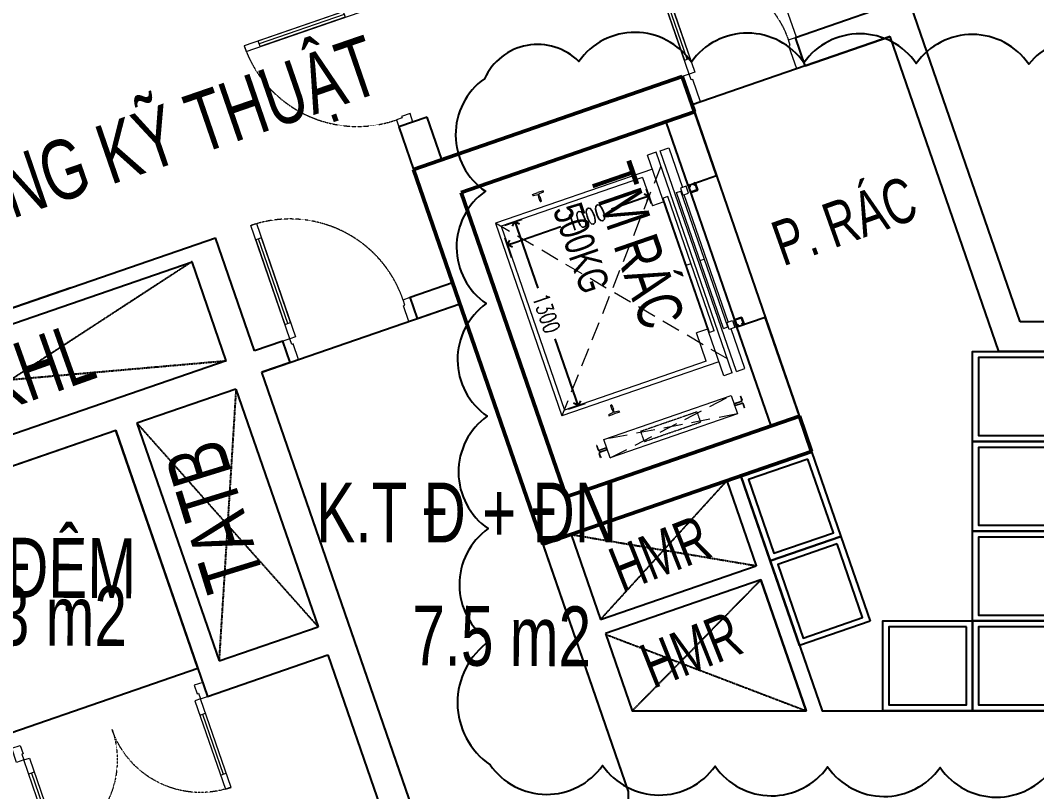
# Model space of a CAD drawing. Header units: millimetres. Extents: x -1307397 to 11565522512, y -626897 to 1138105.
# Drawn here: x -47136 to -40344, y 25030 to 30184 of the extents above; entities that cross this region are included whole.
import ezdxf
from ezdxf.enums import TextEntityAlignment as Align

# ---------------------------------------------------------------- set-up
doc = ezdxf.new("R2010")
doc.units = ezdxf.units.MM
doc.header["$MEASUREMENT"] = 0
for name, pattern in [('Xref_ST_MBDV Cot vach 30.7.2022$0$HIDDEN', [0.375, 0.25, -0.125]), ('Xref_ST_MBDV Cot vach 30.7.2022$0$HIDDEN2', [0.1875, 0.125, -0.0625]), ('Xref_ST_MBDV Cot vach 30.7.2022$0$ST_MBDV Cot vach 220803$0$HIDDEN', [0.375, 0.25, -0.125]), ('Xref_ST_MBDV Cot vach 30.7.2022$0$ST_MBDV Cot vach 220803$0$PHANTOMX2', [5, 2.5, -0.5, 0.5, -0.5, 0.5, -0.5]), ('Xref_ST_MBDV Cot vach 30.7.2022$0$ST_MBDV Cot vach 220803$0$Xref_ST_MBDV Cot vach 30.7.2022$0$HIDDEN', [0.375, 0.25, -0.125])]:
    doc.linetypes.add(name, pattern=pattern)
for name, color, linetype, lineweight in [('Xref_ST_MBDV Cot vach 30.7.2022$0$CUA', 37, 'Continuous', 13), ('Xref_ST_MBDV Cot vach 30.7.2022$0$KT-Noi that', 36, 'Continuous', 9), ('Xref_ST_MBDV Cot vach 30.7.2022$0$ST_MBDV Cot vach 220803$0$KT-Noi that', 36, 'Continuous', 9), ('Xref_ST_MBDV Cot vach 30.7.2022$0$ST_MBDV Cot vach 220803$0$Xref_ST_MBDV Cot vach 30.7.2022$0$CUA', 37, 'Continuous', 13), ('Xref_ST_MBDV Cot vach 30.7.2022$0$ST_MBDV Cot vach 220803$0$Xref_ST_MBDV Cot vach 30.7.2022$0$KT-Net cot vach', 6, 'Continuous', 50)]:
    doc.layers.add(name, color=color, linetype=linetype, lineweight=lineweight)
for name, color, linetype in [('Xref_ST_MBDV Cot vach 30.7.2022$0$KT-Khuat', 9, 'Xref_ST_MBDV Cot vach 30.7.2022$0$HIDDEN'), ('Xref_ST_MBDV Cot vach 30.7.2022$0$KT-Text', 7, 'Continuous'), ('Xref_ST_MBDV Cot vach 30.7.2022$0$KT-Tuong', 1, 'Continuous'), ('Xref_ST_MBDV Cot vach 30.7.2022$0$ST_MBDV Cot vach 220803$0$220403_HDN_Penthouse Plan$0$A-_FURN----_E-_N', 251, 'Continuous'), ('Xref_ST_MBDV Cot vach 30.7.2022$0$ST_MBDV Cot vach 220803$0$KT-Khuat', 9, 'Xref_ST_MBDV Cot vach 30.7.2022$0$ST_MBDV Cot vach 220803$0$HIDDEN'), ('Xref_ST_MBDV Cot vach 30.7.2022$0$ST_MBDV Cot vach 220803$0$KT-Net manh', 139, 'Continuous'), ('Xref_ST_MBDV Cot vach 30.7.2022$0$ST_MBDV Cot vach 220803$0$KT-Text', 7, 'Continuous'), ('Xref_ST_MBDV Cot vach 30.7.2022$0$ST_MBDV Cot vach 220803$0$Xref_ST_MBDV Cot vach 30.7.2022$0$KT-Text', 7, 'Continuous'), ('Xref_ST_MBDV Cot vach 30.7.2022$0$ST_MBDV Cot vach 220803$0$Xref_ST_MBDV Cot vach 30.7.2022$0$KT-Tuong', 1, 'Continuous')]:
    doc.layers.add(name, color=color, linetype=linetype)
doc.styles.add('Xref_ST_MBDV Cot vach 30.7.2022$0$Arial', font='arial.ttf', dxfattribs={"width": 0.7})
doc.styles.add('Xref_ST_MBDV Cot vach 30.7.2022$0$DIM', font='vnsimli.shx', dxfattribs={"width": 0.7})
doc.styles.add('Xref_ST_MBDV Cot vach 30.7.2022$0$ST_MBDV Cot vach 220803$0$Arial', font='arial.ttf', dxfattribs={"width": 0.7})
doc.styles.add('Xref_ST_MBDV Cot vach 30.7.2022$0$ST_MBDV Cot vach 220803$0$DIM', font='vnsimli.shx', dxfattribs={"width": 0.7})
doc.styles.add('Xref_ST_MBDV Cot vach 30.7.2022$0$ST_MBDV Cot vach 220803$0$Xref_ST_MBDV Cot vach 30.7.2022$0$Arial', font='arial.ttf', dxfattribs={"width": 0.7})
doc.dimstyles.new('Xref_ST_MBDV Cot vach 30.7.2022$0$CCU 1-100 A1', dxfattribs={"dimscale": 100, "dimtxt": 2.2, "dimasz": 1, "dimexe": 1, "dimexo": 0, "dimgap": 1, "dimtad": 1, "dimdec": 0, "dimdsep": 46, "dimtxsty": 'Xref_ST_MBDV Cot vach 30.7.2022$0$DIM', "dimblk1": 'Xref_ST_MBDV Cot vach 30.7.2022$0$_ARCHTICK', "dimblk2": 'Xref_ST_MBDV Cot vach 30.7.2022$0$_ARCHTICK', "dimsah": 1, "dimcen": 0, "dimdle": 1, "dimclrd": 256, "dimclre": 256, "dimclrt": 31, "dimadec": 0, "dimazin": 0, "dimtfac": 1, "dimtdec": 0, "dimtix": 1, "dimtmove": 2, "dimatfit": 3, "dimldrblk": 'Xref_ST_MBDV Cot vach 30.7.2022$0$_ARCHTICK', "dimfxl": 8, "dimtolj": 1, "dimarcsym": 0})
doc.dimstyles.new('Xref_ST_MBDV Cot vach 30.7.2022$0$ST_MBDV Cot vach 220803$0$CCU 1-100 A1', dxfattribs={"dimscale": 100, "dimtxt": 2.2, "dimasz": 1, "dimexe": 1, "dimexo": 0, "dimgap": 1, "dimtad": 1, "dimdec": 0, "dimdsep": 46, "dimtxsty": 'Xref_ST_MBDV Cot vach 30.7.2022$0$ST_MBDV Cot vach 220803$0$DIM', "dimblk1": 'Xref_ST_MBDV Cot vach 30.7.2022$0$ST_MBDV Cot vach 220803$0$_ARCHTICK', "dimblk2": 'Xref_ST_MBDV Cot vach 30.7.2022$0$ST_MBDV Cot vach 220803$0$_ARCHTICK', "dimsah": 1, "dimcen": 0, "dimdle": 1, "dimclrd": 256, "dimclre": 256, "dimclrt": 31, "dimadec": 0, "dimazin": 0, "dimtfac": 1, "dimtdec": 0, "dimtix": 1, "dimtmove": 2, "dimatfit": 3, "dimldrblk": 'Xref_ST_MBDV Cot vach 30.7.2022$0$ST_MBDV Cot vach 220803$0$_ARCHTICK', "dimfxl": 8, "dimtolj": 1, "dimarcsym": 0})

# ---------------------------------------------------------------- blocks, each defined once
blk = doc.blocks.new('*U34')
for p, q in [((-1260, 525), (-1300, 525)), ((-1280, 100), (-1280, 525)), ((-90, 525), (-50, 525)), ((-70, 100), (-70, 525)), ((-1260, 100), (-1300, 100)), ((-90, 100), (-50, 100))]:
    blk.add_line(p, q)
for points in [[(-1300, 0), (-1260, 0), (-1260, 625), (-1300, 625)], [(-50, 0), (-90, 0), (-90, 625), (-50, 625)], [(-1350, -100), (-1290, -100), (-1290, -40), (-1300, -40), (-1300, 0), (-1350, 0)], [(0, -100), (-60, -100), (-60, -40), (-50, -40), (-50, 0), (0, 0)]]:
    blk.add_lwpolyline(points, close=True)
at = {"linetype": 'Xref_ST_MBDV Cot vach 30.7.2022$0$HIDDEN2'}
for centre, start, end in [((-1300, 0), 0, 89.99996), ((-50, 0), 90.00004, 180)]:
    blk.add_arc(centre, 625, start, end, dxfattribs=at)
blk = doc.blocks.new('*U38')
blk.add_line((-70, 100), (-70, 600.1))
for points in [[(-50, 0), (-50, 700.1), (-90, 700.1), (-90, 0)], [(-50, 100), (-90, 100), (-90, 600.1), (-50, 600.1)], [(-800.1, -200), (-740.1, -200), (-740.1, -40), (-750.1, -40), (-750.1, 0), (-800.1, 0)], [(0, -200), (-60, -200), (-60, -40), (-50, -40), (-50, 0), (0, 0)]]:
    blk.add_lwpolyline(points, close=True)
at = {"linetype": 'Xref_ST_MBDV Cot vach 30.7.2022$0$HIDDEN'}
blk.add_arc((-50, 0), 700.1, 90, 180, dxfattribs=at)
blk = doc.blocks.new('Xref_ST_MBDV Cot vach 30.7.2022$0$_Open90')
at = {"color": 0, "linetype": 'ByBlock', "lineweight": -2}
for p, q in [((0, 0), (-1, 0)), ((-0.5, 0.5), (0, 0)), ((0, 0), (-0.5, -0.5))]:
    blk.add_line(p, q, dxfattribs=at)
blk = doc.blocks.new('*D61')
at = {"layer": 'Defpoints', "color": 5, "transparency": 16777216}
for p, q in [((-47321.2, 29909.3), (-48200.2, 29605.8)), ((-47647.1, 28157), (-48136.6, 29574.9)), ((-46799.1, 28396.9), (-47678.1, 28093.4))]:
    blk.add_line(p, q, dxfattribs=at)
at = {"layer": 'Defpoints', "color": 0, "transparency": 16777216}
for p in [(-47321.2, 29909.3), (-48152.9, 29622.2), (-46799.1, 28396.9)]:
    blk.add_point(p, dxfattribs=at)
at = {"layer": 'Defpoints', "color": 5, "transparency": 16777216, "xscale": 50, "yscale": 50, "zscale": 50}
for p, rotation in [((-48152.9, 29622.2), 109.0471379532246), ((-47630.8, 28109.8), 289.0471379532246)]:
    blk.add_blockref('Xref_ST_MBDV Cot vach 30.7.2022$0$_Open90', p, dxfattribs=dict(at, rotation=rotation))
at = {"layer": 'Defpoints', "color": 5, "transparency": 16777216, "insert": (-47792.6, 28900.2), "char_height": 110, "attachment_point": 5, "rotation": 289.04714, "style": 'Xref_ST_MBDV Cot vach 30.7.2022$0$DIM'}
blk.add_mtext('\\A1;1600', dxfattribs=at)
blk = doc.blocks.new('Xref_ST_MBDV Cot vach 30.7.2022$0$_ARCHTICK')
at = {"color": 0, "linetype": 'ByBlock', "const_width": 0.15}
blk.add_lwpolyline([(-0.5, -0.5), (0.5, 0.5)], dxfattribs=at)
blk = doc.blocks.new('Xref_ST_MBDV Cot vach 30.7.2022$0$ST_MBDV Cot vach 220803$0$_Open90')
at = {"color": 0, "linetype": 'ByBlock', "lineweight": -2}
for p, q in [((0, 0), (-1, 0)), ((-0.5, 0.5), (0, 0)), ((0, 0), (-0.5, -0.5))]:
    blk.add_line(p, q, dxfattribs=at)
blk = doc.blocks.new('*D44')
at = {"layer": 'Defpoints', "color": 5, "transparency": 16777216}
for p, q in [((608.5, 1180), (506.9, 1180)), ((556.9, 1130), (556.9, 913.3)), ((556.9, 230), (556.9, 556.7)), ((645.5, 180), (506.9, 180))]:
    blk.add_line(p, q, dxfattribs=at)
at = {"layer": 'Defpoints', "color": 0, "transparency": 16777216}
for p in [(556.9, 1180), (608.5, 1180, 0), (645.5, 180, 0)]:
    blk.add_point(p, dxfattribs=at)
at = {"layer": 'Defpoints', "color": 5, "transparency": 16777216, "xscale": 50, "yscale": 50, "zscale": 50}
for p, rotation in [((556.9, 1180), 90), ((556.9, 180), 270)]:
    blk.add_blockref('Xref_ST_MBDV Cot vach 30.7.2022$0$ST_MBDV Cot vach 220803$0$_Open90', p, dxfattribs=dict(at, rotation=rotation))
at = {"layer": 'Defpoints', "color": 5, "transparency": 16777216, "insert": (556.9, 735), "char_height": 110, "attachment_point": 5, "rotation": 90, "style": 'Xref_ST_MBDV Cot vach 30.7.2022$0$ST_MBDV Cot vach 220803$0$DIM'}
blk.add_mtext('\\A1;1000', dxfattribs=at)
blk = doc.blocks.new('Xref_ST_MBDV Cot vach 30.7.2022$0$ST_MBDV Cot vach 220803$0$_ARCHTICK')
at = {"color": 0, "linetype": 'ByBlock', "const_width": 0.15}
blk.add_lwpolyline([(-0.5, -0.5), (0.5, 0.5)], dxfattribs=at)
blk = doc.blocks.new('*D45')
at = {"layer": 'Defpoints', "color": 5, "transparency": 16777216}
for p, q in [((425, 204.6), (425, 325.7)), ((475, 275.7), (896.7, 275.7)), ((1675, 275.7), (1253.3, 275.7)), ((1725, 204.6), (1725, 325.7))]:
    blk.add_line(p, q, dxfattribs=at)
at = {"layer": 'Defpoints', "color": 0, "transparency": 16777216}
for p in [(1725, 275.7), (425, 204.6, 0), (1725, 204.6, 0)]:
    blk.add_point(p, dxfattribs=at)
at = {"layer": 'Defpoints', "color": 5, "transparency": 16777216, "xscale": 50, "yscale": 50, "zscale": 50, "rotation": 180}
blk.add_blockref('Xref_ST_MBDV Cot vach 30.7.2022$0$ST_MBDV Cot vach 220803$0$_Open90', (425, 275.7), dxfattribs=at)
at = {"layer": 'Defpoints', "color": 5, "transparency": 16777216, "xscale": 50, "yscale": 50, "zscale": 50}
blk.add_blockref('Xref_ST_MBDV Cot vach 30.7.2022$0$ST_MBDV Cot vach 220803$0$_Open90', (1725, 275.7), dxfattribs=at)
at = {"layer": 'Defpoints', "color": 5, "transparency": 16777216, "insert": (1075, 275.7), "char_height": 110, "attachment_point": 5, "style": 'Xref_ST_MBDV Cot vach 30.7.2022$0$ST_MBDV Cot vach 220803$0$DIM'}
blk.add_mtext('\\A1;1300', dxfattribs=at)
blk = doc.blocks.new('*U47')
blk.add_line((-70, 100), (-70, 700))
for points in [[(-50, 0), (-50, 800), (-90, 800), (-90, 0)], [(-50, 100), (-90, 100), (-90, 700), (-50, 700)], [(-900, -100), (-840, -100), (-840, -40), (-850, -40), (-850, 0), (-900, 0)], [(0, -100), (-60, -100), (-60, -40), (-50, -40), (-50, 0), (0, 0)]]:
    blk.add_lwpolyline(points, close=True)
at = {"linetype": 'Xref_ST_MBDV Cot vach 30.7.2022$0$ST_MBDV Cot vach 220803$0$Xref_ST_MBDV Cot vach 30.7.2022$0$HIDDEN'}
blk.add_arc((-50, 0), 800, 90, 180, dxfattribs=at)
blk = doc.blocks.new('*U48')
blk.add_line((70, 100), (70, 700))
for points in [[(50, 0), (50, 800), (90, 800), (90, 0)], [(50, 100), (90, 100), (90, 700), (50, 700)], [(0, -150), (60, -150), (60, -40), (50, -40), (50, 0), (0, 0)], [(900, -150), (840, -150), (840, -40), (850, -40), (850, 0), (900, 0)]]:
    blk.add_lwpolyline(points, close=True)
at = {"linetype": 'Xref_ST_MBDV Cot vach 30.7.2022$0$ST_MBDV Cot vach 220803$0$Xref_ST_MBDV Cot vach 30.7.2022$0$HIDDEN'}
blk.add_arc((50, 0), 800, 0, 90, dxfattribs=at)
blk = doc.blocks.new('ĂERWER')
at = {"layer": 'Xref_ST_MBDV Cot vach 30.7.2022$0$ST_MBDV Cot vach 220803$0$KT-Text', "extrusion": (8.36021e-09, -5.95807e-09, 1), "style": 'Xref_ST_MBDV Cot vach 30.7.2022$0$ST_MBDV Cot vach 220803$0$Arial', "width": 0.7}
for s, height, p in [('TM RÁC', 300, (-43216.1, 28298.1, 0)), ('500KG', 200, (-43539.7, 28299.5, 0))]:
    blk.add_text(s, height=height, rotation=289.04691, dxfattribs=at).set_placement(p, align=Align.CENTER)
blk = doc.blocks.new('Xref_ST_MBDV Cot vach 30.7.2022$0$ST_MBDV Cot vach 220803$0$THANG MAY RAC 500KG')
at = {"layer": 'Xref_ST_MBDV Cot vach 30.7.2022$0$ST_MBDV Cot vach 220803$0$KT-Net manh'}
blk.add_line((575, 1450), (1575, 1450), dxfattribs=at)
at = {"layer": 'Xref_ST_MBDV Cot vach 30.7.2022$0$ST_MBDV Cot vach 220803$0$KT-Net manh', "linetype": 'Continuous', "ltscale": 2}
blk.add_line((575, 1450), (1575, 1450), dxfattribs=at)
at = {"layer": 'Xref_ST_MBDV Cot vach 30.7.2022$0$ST_MBDV Cot vach 220803$0$KT-Net manh', "ltscale": 2}
for points in [[(575, 1460), (575, 1450), (625, 1450), (625, 1500), (575, 1500), (575, 1490), (585, 1490), (585, 1491.6), (576.6, 1491.6), (576.6, 1498.4), (623.4, 1498.4), (623.4, 1451.6), (576.6, 1451.6), (576.6, 1458.4), (585, 1458.4), (585, 1460)], [(1575, 1460), (1575, 1450), (1525, 1450), (1525, 1500), (1575, 1500), (1575, 1490), (1565, 1490), (1565, 1491.6), (1573.4, 1491.6), (1573.4, 1498.4), (1526.6, 1498.4), (1526.6, 1451.6), (1573.4, 1451.6), (1573.4, 1458.4), (1565, 1458.4), (1565, 1460)]]:
    blk.add_lwpolyline(points, close=True, dxfattribs=at)
at = {"layer": 'Xref_ST_MBDV Cot vach 30.7.2022$0$ST_MBDV Cot vach 220803$0$KT-Noi that', "linetype": 'Continuous', "ltscale": 2}
for p, q in [((295, 1410, 0), (575, 1410, 0)), ((295, 1350, 0), (295, 1410, 0)), ((1555, 1391.3, 0), (595, 1391.3, 0)), ((595, 1361, 0), (595, 1391.3, 0)), ((1555, 1361, 0), (595, 1361, 0)), ((1525, 1405, 0), (625, 1405, 0)), ((1075, 1361, 0), (1075, 1391.3, 0)), ((1555, 1361, 0), (1555, 1391.3, 0)), ((1855, 1410, 0), (1575, 1410, 0)), ((1855, 1350, 0), (1855, 1410, 0)), ((1855, 1350, 0), (295, 1350, 0)), ((1855, 1320, 0), (295, 1320, 0)), ((295, 1320, 0), (295, 1260, 0)), ((1550, 1298, 0), (600, 1298, 0)), ((600, 1298, 0), (600, 1264, 0)), ((1075, 1264, 0), (1075, 1298, 0)), ((1550, 1298, 0), (1550, 1264, 0)), ((1855, 1320, 0), (1855, 1260, 0)), ((1855, 1260, 0), (295, 1260, 0)), ((394, 1260, 0), (394, 150, 0)), ((1550, 1264, 0), (600, 1264, 0)), ((625, 1260, 0), (625, 1180, 0)), ((1525, 1260, 0), (1525, 1180, 0)), ((1756, 1260, 0), (1756, 150, 0)), ((425, 1180, 0), (425, 180, 0)), ((425, 1180, 0), (625, 1180, 0)), ((1725, 1180, 0), (1525, 1180, 0)), ((1725, 1180, 0), (1725, 180, 0)), ((394, 150, 0), (1756, 150, 0)), ((425, 180, 0), (1725, 180, 0))]:
    blk.add_line(p, q, dxfattribs=at)
at = {"layer": 'Xref_ST_MBDV Cot vach 30.7.2022$0$ST_MBDV Cot vach 220803$0$KT-Noi that', "linetype": 'Xref_ST_MBDV Cot vach 30.7.2022$0$ST_MBDV Cot vach 220803$0$HIDDEN', "ltscale": 500}
for p, q in [((394, 1320, 0), (1756, 150, 0)), ((1756, 1320, 0), (394, 150, 0)), ((2126.2, 363.2), (1996.2, 1263.2)), ((2126.2, 1263.2), (1996.2, 363.2))]:
    blk.add_line(p, q, dxfattribs=at)
at = {"layer": 'Xref_ST_MBDV Cot vach 30.7.2022$0$ST_MBDV Cot vach 220803$0$KT-Noi that', "linetype": 'Continuous'}
for p, q in [((2017.7, 1323.2), (2046.8, 1323.2)), ((2017.7, 1320), (2046.8, 1320)), ((2053, 1269.4), (2053, 1313.8)), ((2056.2, 1269.4), (2056.2, 1313.8)), ((2066.2, 1269.4), (2066.2, 1313.8)), ((2069.4, 1269.4), (2069.4, 1313.8)), ((2104.7, 1323.2), (2075.6, 1323.2)), ((2104.7, 1320), (2075.6, 1320)), ((2063.2, 1266.4), (2059.2, 1266.4)), ((2063.2, 1263.2), (2059.2, 1263.2)), ((298, 522.5, 0), (293, 522.5, 0)), ((293, 522.5, 0), (293, 485, 0)), ((293, 447.5, 0), (293, 485, 0)), ((301, 519.5, 0), (304.1, 490.1, 0)), ((301, 450.5, 0), (304.1, 479.9, 0)), ((320.9, 487.1, 0), (307.1, 487.1, 0)), ((320.9, 482.9, 0), (307.1, 482.9, 0)), ((354, 490, 0), (325, 490, 0)), ((354, 480, 0), (325, 480, 0)), ((355, 489, 0), (355, 485, 0)), ((355, 481, 0), (355, 485, 0)), ((1795, 489, 0), (1795, 485, 0)), ((1795, 481, 0), (1795, 485, 0)), ((1796, 490, 0), (1825, 490, 0)), ((1796, 480, 0), (1825, 480, 0)), ((1829.1, 487.1, 0), (1842.9, 487.1, 0)), ((1829.1, 482.9, 0), (1842.9, 482.9, 0)), ((1849, 519.5, 0), (1845.9, 490.1, 0)), ((1849, 450.5, 0), (1845.9, 479.9, 0)), ((1852, 522.5, 0), (1857, 522.5, 0)), ((1857, 522.5, 0), (1857, 485, 0)), ((1857, 447.5, 0), (1857, 485, 0)), ((298, 447.5, 0), (293, 447.5, 0)), ((1852, 447.5, 0), (1857, 447.5, 0)), ((2053, 357), (2053, 312.6)), ((2056.2, 357), (2056.2, 312.6)), ((2063.2, 363.2), (2059.2, 363.2)), ((2063.2, 360), (2059.2, 360)), ((2066.2, 357), (2066.2, 312.6)), ((2069.4, 357), (2069.4, 312.6)), ((2017.7, 306.4), (2046.8, 306.4)), ((2017.7, 306.4), (2017.7, 303.2)), ((2017.7, 303.2), (2046.8, 303.2)), ((2104.7, 306.4), (2075.6, 306.4)), ((2104.7, 303.2), (2075.6, 303.2)), ((2104.7, 306.4), (2104.7, 303.2))]:
    blk.add_line(p, q, dxfattribs=at)
at = {"layer": 'Xref_ST_MBDV Cot vach 30.7.2022$0$ST_MBDV Cot vach 220803$0$KT-Noi that', "linetype": 'Continuous', "ltscale": 2, "elevation": 0}
for points in [[(575, 1435), (575, 1395), (625, 1395), (625, 1435)], [(1575, 1435), (1575, 1395), (1525, 1395), (1525, 1435)]]:
    blk.add_lwpolyline(points, close=True, dxfattribs=at)
at = {"layer": 'Xref_ST_MBDV Cot vach 30.7.2022$0$ST_MBDV Cot vach 220803$0$KT-Noi that', "linetype": 'Continuous', "ltscale": 2}
blk.add_lwpolyline([(2126.2, 363.2), (1996.2, 363.2), (1996.2, 1263.2), (2126.2, 1263.2)], close=True, dxfattribs=at)
at = {"layer": 'Xref_ST_MBDV Cot vach 30.7.2022$0$ST_MBDV Cot vach 220803$0$KT-Noi that', "linetype": 'Xref_ST_MBDV Cot vach 30.7.2022$0$ST_MBDV Cot vach 220803$0$PHANTOMX2'}
blk.add_lwpolyline([(2097.2, 613.2), (2097.2, 1013.2), (2025.2, 1013.2), (2025.2, 613.2)], close=True, dxfattribs=at)
at = {"layer": 'Xref_ST_MBDV Cot vach 30.7.2022$0$ST_MBDV Cot vach 220803$0$KT-Noi that', "linetype": 'Continuous'}
for centre, radius, start, end in [((2046.8, 1313.8), 9.4, 0, 90), ((2046.8, 1313.8), 6.2, 0, 90), ((2075.6, 1313.8), 9.4, 90, 180), ((2075.6, 1313.8), 6.2, 90, 180), ((2059.2, 1269.4), 6.2, 180, 270), ((2059.2, 1269.4), 3, 180, 270), ((2063.2, 1269.4), 6.2, 270, 0), ((2063.2, 1269.4), 3, 270, 0), ((298, 519.5, 0), 3, 0, 90), ((307.1, 490.1, 0), 3, 180, 270), ((307.1, 479.9, 0), 3, 90, 180), ((320.3, 492.3, 0), 5.25, 276.68272, 334.33028), ((320.3, 477.7, 0), 5.25, 25.66972, 83.31728), ((354, 489, 0), 1, 0, 90), ((354, 481, 0), 1, 270, 0), ((1796, 489, 0), 1, 90, 180), ((1796, 481, 0), 1, 180, 270), ((1829.7, 492.3, 0), 5.25, 205.66972, 263.31728), ((1829.7, 477.7, 0), 5.25, 96.68272, 154.33028), ((1842.9, 490.1, 0), 3, 270, 0), ((1842.9, 479.9, 0), 3, 0, 90), ((1852, 519.5, 0), 3, 90, 180), ((298, 450.5, 0), 3, 270, 0), ((1852, 450.5, 0), 3, 180, 270), ((2059.2, 357), 6.2, 90, 180), ((2059.2, 357), 3, 90, 180), ((2063.2, 357), 6.2, 0, 90), ((2063.2, 357), 3, 0, 90), ((2046.8, 312.6), 9.4, 270, 0), ((2046.8, 312.6), 6.2, 270, 0), ((2075.6, 312.6), 9.4, 180, 270), ((2075.6, 312.6), 6.2, 180, 270)]:
    blk.add_arc(centre, radius, start, end, dxfattribs=at)
at = {"layer": 'Defpoints', "color": 5}
for base, p1, p2, angle, picture, middle in [((556.9, 1180), (645.5, 180, 0), (608.5, 1180, 0), 90, '*D44', (556.9, 735)), ((1725, 275.7), (425, 204.6, 0), (1725, 204.6, 0), 180, '*D45', (1075, 275.7))]:
    dim = blk.add_linear_dim(base=base, p1=p1, p2=p2, angle=angle, dimstyle='Xref_ST_MBDV Cot vach 30.7.2022$0$ST_MBDV Cot vach 220803$0$CCU 1-100 A1', override={"dimscale": 50, "dimblk1": 'Xref_ST_MBDV Cot vach 30.7.2022$0$ST_MBDV Cot vach 220803$0$_Open90', "dimblk2": 'Xref_ST_MBDV Cot vach 30.7.2022$0$ST_MBDV Cot vach 220803$0$_Open90', "dimclrd": 5, "dimclre": 5, "dimclrt": 5, "dimlwd": 65535, "dimlwe": 65535}, dxfattribs=at)
    dim.commit()
    dim.dimension.update_dxf_attribs({"geometry": picture, "text_midpoint": middle, "dimtype": 128})

msp = doc.modelspace()

# ---------------------------------------------------------------- linework, layer by layer
at = {"layer": 'Defpoints', "elevation": 0}
msp.add_lwpolyline([(-43995.9, 25209.7, 0.520567), (-43244.3, 25205.1, 0.520567), (-42492.6, 25200.4, 0.520567), (-41741, 25195.8, 0.520567), (-40989.4, 25191.2, 0.520567), (-40237.7, 25186.6, 0.520567), (-39644.3, 25339.8, 0.520567), (-39650.6, 26091.5, 0.520567), (-39656.9, 26843.1, 0.520567), (-39663.1, 27594.7, 0.520567), (-39669.4, 28346.4, 0.520567), (-39675.7, 29098, 0.520567), (-39682, 29849.6, 0.520567), (-40396.7, 29891.3, 0.520567), (-41148.3, 29895.9, 0.520567), (-41900, 29900.5, 0.520567), (-42651.6, 29905.2, 0.520567), (-43403.3, 29909.8, 0.520567), (-44034.3, 29794, 0.520567), (-44028, 29042.4, 0.520567), (-44021.7, 28290.7, 0.520567), (-44015.4, 27539.1, 0.520567), (-44009.1, 26787.5, 0.520567), (-44002.8, 26035.8, 0.520567)], format="xyb", close=True, dxfattribs=at)
for points in [[(-41323.8, 30075.7), (-42647.2, 29618.8), (-41847.6, 27302.9), (-42320.2, 27139.8), (-41778.4, 25570.4), (-40173, 25570.4), (-40173, 27970.4), (-40596.9, 27970.4)], [(-45521.7, 27832.9), (-44198.4, 28289.8), (-43073, 25030.3), (-43073, 21879.5), (-43423.7, 21756.2)], [(-47792.9, 25218.6), (-45949.6, 25855), (-46497.9, 27443), (-48341.1, 26806.6)]]:
    msp.add_lwpolyline(points, close=True, dxfattribs=at)
at = {"layer": 'Xref_ST_MBDV Cot vach 30.7.2022$0$KT-Khuat', "linetype": 'Xref_ST_MBDV Cot vach 30.7.2022$0$HIDDEN', "ltscale": 5}
for p, q in [((-45694.4, 27720.4), (-45807.8, 25903.9)), ((-46356.1, 27491.9), (-45146.2, 26132.3))]:
    msp.add_line(p, q, dxfattribs=at)
at = {"layer": 'Xref_ST_MBDV Cot vach 30.7.2022$0$KT-Khuat', "linetype": 'Xref_ST_MBDV Cot vach 30.7.2022$0$HIDDEN', "ltscale": 5, "elevation": 0}
for points in [[(-45988.1, 28571.1), (-48406.4, 26995.6)], [(-48634.8, 27657.3), (-45759.7, 27909.4)]]:
    msp.add_lwpolyline(points, dxfattribs=at)
at = {"layer": 'Xref_ST_MBDV Cot vach 30.7.2022$0$KT-Noi that'}
msp.add_line((-41948.9, 30071.4, 0), (-42479.4, 31580.9), dxfattribs=at)
at = {"layer": 'Xref_ST_MBDV Cot vach 30.7.2022$0$KT-Tuong'}
for p, q in [((-40454.4, 28170.4), (-41787.4, 32031.4)), ((-47958.5, 27996.6), (-45831.7, 28730.9)), ((-45570.6, 27974.7), (-45831.7, 28730.9)), ((-48634.8, 27657.3), (-45988.1, 28571.1)), ((-45759.7, 27909.4), (-45988.1, 28571.1)), ((-45759.7, 27909.4), (-48406.4, 26995.6)), ((-43423.7, 21756.2), (-45521.7, 27832.9)), ((-45694.4, 27720.4), (-46356.1, 27491.9)), ((-45694.4, 27720.4), (-45146.2, 26132.3)), ((-46497.9, 27443), (-48341.1, 26806.6)), ((-46497.9, 27443), (-45884.3, 25665.9)), ((-46356.1, 27491.9), (-45807.8, 25903.9)), ((-45807.8, 25903.9), (-45146.2, 26132.3)), ((-45884.3, 25665.9), (-45080.9, 25943.3)), ((-45080.9, 25943.3), (-43148.9, 20347.4)), ((-45949.6, 25855), (-45949.6, 25855))]:
    msp.add_line(p, q, dxfattribs=at)
at = {"layer": 'Xref_ST_MBDV Cot vach 30.7.2022$0$ST_MBDV Cot vach 220803$0$220403_HDN_Penthouse Plan$0$A-_FURN----_E-_N', "extrusion": (-1.00461e-06, -1.44698e-18, 1), "elevation": 0}
for points in [[(-40173, 27370.4), (-40773, 27370.4), (-40773, 27970.4), (-40173, 27970.4)], [(-40173, 26770.4), (-40773, 26770.4), (-40773, 27370.4), (-40173, 27370.4)], [(-40173, 26170.4), (-40773, 26170.4), (-40773, 26770.4), (-40173, 26770.4)], [(-40773, 25570.4), (-41373, 25570.4), (-41373, 26170.4), (-40773, 26170.4)], [(-40173, 25570.4), (-40773, 25570.4), (-40773, 26170.4), (-40173, 26170.4)]]:
    msp.add_lwpolyline(points, close=True, dxfattribs=at)
at = {"layer": 'Xref_ST_MBDV Cot vach 30.7.2022$0$ST_MBDV Cot vach 220803$0$220403_HDN_Penthouse Plan$0$A-_FURN----_E-_N', "extrusion": (-1.00461e-06, -3.75112e-05, 1)}
for points, elevation in [([(-40213, 27930.4), (-40733, 27930.4), (-40733, 27410.4), (-40213, 27410.4)], -1), ([(-40213, 27330.4), (-40733, 27330.4), (-40733, 26810.4), (-40213, 26810.4)], -1), ([(-40213, 26730.4), (-40733, 26730.4), (-40733, 26210.4), (-40213, 26210.4)], -0.9), ([(-40813, 26130.4), (-41333, 26130.4), (-41333, 25610.4), (-40813, 25610.4)], -0.9), ([(-40213, 26130.4), (-40733, 26130.4), (-40733, 25610.4), (-40213, 25610.4)], -0.9)]:
    msp.add_lwpolyline(points, close=True, dxfattribs=dict(at, elevation=elevation))
at = {"layer": 'Xref_ST_MBDV Cot vach 30.7.2022$0$ST_MBDV Cot vach 220803$0$220403_HDN_Penthouse Plan$0$A-_FURN----_E-_N', "extrusion": (-9.48426e-07, -3.34878e-07, 1), "elevation": 0}
for points in [[(-41651.8, 26735.8), (-42124.4, 26572.6), (-42320.2, 27139.8), (-41847.6, 27302.9)], [(-41456, 26168.6), (-41928.6, 26005.5), (-42124.4, 26572.6), (-41651.8, 26735.8)]]:
    msp.add_lwpolyline(points, close=True, dxfattribs=at)
at = {"layer": 'Xref_ST_MBDV Cot vach 30.7.2022$0$ST_MBDV Cot vach 220803$0$220403_HDN_Penthouse Plan$0$A-_FURN----_E-_N', "extrusion": (1.12932e-05, -3.57923e-05, 1), "elevation": -1.4}
for points in [[(-41872.4, 27252.1), (-42269.3, 27115), (-42099.6, 26623.5), (-41702.7, 26760.5)], [(-41676.6, 26684.9), (-42073.5, 26547.9), (-41903.8, 26056.3), (-41506.9, 26193.4)]]:
    msp.add_lwpolyline(points, close=True, dxfattribs=at)
at = {"layer": 'Xref_ST_MBDV Cot vach 30.7.2022$0$ST_MBDV Cot vach 220803$0$KT-Khuat', "linetype": 'Xref_ST_MBDV Cot vach 30.7.2022$0$ST_MBDV Cot vach 220803$0$HIDDEN', "ltscale": 5, "extrusion": (5.05853e-09, -7.09797e-09, 1), "elevation": 0}
for points in [[(-42414.8, 27107.1), (-43258.7, 26181)], [(-43454.5, 26748.1), (-42219, 26540)], [(-42186.3, 26445.4), (-43045.4, 25571.2)]]:
    msp.add_lwpolyline(points, dxfattribs=at)
at = {"layer": 'Xref_ST_MBDV Cot vach 30.7.2022$0$ST_MBDV Cot vach 220803$0$KT-Khuat', "linetype": 'Xref_ST_MBDV Cot vach 30.7.2022$0$ST_MBDV Cot vach 220803$0$HIDDEN', "ltscale": 5, "extrusion": (4.82584e-10, -8.7027e-09, 1), "elevation": 0}
msp.add_lwpolyline([(-43224.3, 26081.4), (-41884.2, 25570.4)], dxfattribs=at)
at = {"layer": 'Xref_ST_MBDV Cot vach 30.7.2022$0$ST_MBDV Cot vach 220803$0$Xref_ST_MBDV Cot vach 30.7.2022$0$KT-Net cot vach'}
for p, q in [((-42712.5, 29807.8, 0), (-44508.4, 29187.8, 0)), ((-42630.9, 29571.5, 0), (-42712.5, 29807.8, 0)), ((-44190.5, 29033, 0), (-42630.9, 29571.5, 0)), ((-43643.6, 26682.9, 0), (-44508.4, 29187.8, 0)), ((-43488.9, 27000.8, 0), (-44190.5, 29033, 0)), ((-43488.9, 27000.8, 0), (-41929.2, 27539.2, 0)), ((-41929.2, 27539.2, 0), (-41847.6, 27302.9, 0)), ((-43643.6, 26682.9, 0), (-41847.6, 27302.9, 0))]:
    msp.add_line(p, q, dxfattribs=at)
at = {"layer": 'Xref_ST_MBDV Cot vach 30.7.2022$0$ST_MBDV Cot vach 220803$0$Xref_ST_MBDV Cot vach 30.7.2022$0$KT-Tuong'}
for p, q in [((-42484, 29146.1, 0), (-42630.8, 29571.5, 0)), ((-44417.3, 29536.8, 0), (-44606.4, 29471.5, 0)), ((-44319.4, 29253, 0), (-44417.3, 29536.8, 0)), ((-42673, 29080.9, 0), (-42819.9, 29506.2, 0)), ((-44606.4, 29471.5, 0), (-44508.4, 29187.8, 0)), ((-42673, 29080.9, 0), (-42484, 29146.1, 0)), ((-42346.7, 28135.6, 0), (-42157.6, 28200.9, 0)), ((-41929.2, 27539.2, 0), (-42157.6, 28200.9, 0)), ((-42118.3, 27474, 0), (-42346.7, 28135.6, 0)), ((-40173, 27970.4), (-40596.9, 27970.4)), ((-42124.4, 26572.6, 0), (-42091.8, 26478.1, 0)), ((-43258.7, 26181, 0), (-42219, 26540, 0)), ((-41778.4, 25570.4, 0), (-40173, 25570.4, 0))]:
    msp.add_line(p, q, dxfattribs=at)
at = {"layer": 'Xref_ST_MBDV Cot vach 30.7.2022$0$ST_MBDV Cot vach 220803$0$Xref_ST_MBDV Cot vach 30.7.2022$0$KT-Tuong', "extrusion": (5.05853e-09, -7.09797e-09, 1), "elevation": 0}
for points in [[(-41956.2, 30068.9), (-41389, 30264.7)], [(-41890.9, 29879.9), (-41956.2, 30068.9)], [(-41890.9, 29879.9), (-41323.8, 30075.7)], [(-40596.9, 27970.4), (-41323.8, 30075.7)], [(-39923, 25370.4), (-39923, 28170.4), (-40454.4, 28170.4)], [(-42414.8, 27107.1), (-42219, 26540)], [(-42320.2, 27139.8), (-42124.4, 26572.6)], [(-43454.5, 26748.1), (-43258.7, 26181)], [(-43643.6, 26682.9), (-43073, 25030.3)], [(-42186.3, 26445.4), (-41884.2, 25570.4)], [(-42091.8, 26478.1), (-41778.4, 25570.4)]]:
    msp.add_lwpolyline(points, dxfattribs=at)
at = {"layer": 'Xref_ST_MBDV Cot vach 30.7.2022$0$ST_MBDV Cot vach 220803$0$Xref_ST_MBDV Cot vach 30.7.2022$0$KT-Tuong', "elevation": 0}
for points in [[(-44481.9, 28191.9), (-44530.9, 28333.7), (-44247.3, 28431.6)], [(-44481.9, 28191.9), (-44198.4, 28289.8)], [(-45332.6, 27898.2), (-45381.6, 28040), (-45570.6, 27974.7)], [(-45332.6, 27898.2), (-45521.7, 27832.9)]]:
    msp.add_lwpolyline(points, dxfattribs=at)
at = {"layer": 'Xref_ST_MBDV Cot vach 30.7.2022$0$ST_MBDV Cot vach 220803$0$Xref_ST_MBDV Cot vach 30.7.2022$0$KT-Tuong', "extrusion": (5.05853e-09, -7.09797e-09, 1), "elevation": 0}
msp.add_lwpolyline([(-43226.1, 26086.5), (-43047.9, 25570.4), (-41884.2, 25570.4), (-42186.3, 26445.4)], close=True, dxfattribs=at)

# ---------------------------------------------------------------- block references
at = {"layer": 'Xref_ST_MBDV Cot vach 30.7.2022$0$CUA', "xscale": -1}
for name, p, rotation in [('*U38', (-42712.5, 29807.8, 0), 19.04713795321829), ('*U34', (-45884.3, 25665.9), 199.0471379539868)]:
    msp.add_blockref(name, p, dxfattribs=dict(at, rotation=rotation))
at = {"layer": 'Xref_ST_MBDV Cot vach 30.7.2022$0$KT-Text'}
msp.add_blockref('ĂERWER', (59.6, 330.5, 0), dxfattribs=at)
at = {"layer": 'Xref_ST_MBDV Cot vach 30.7.2022$0$ST_MBDV Cot vach 220803$0$KT-Noi that', "extrusion": (8.36021e-09, -5.95807e-09, 1), "rotation": 289.0469137992242}
msp.add_blockref('Xref_ST_MBDV Cot vach 30.7.2022$0$ST_MBDV Cot vach 220803$0$THANG MAY RAC 500KG', (-44231.3, 29151.2, 0), dxfattribs=at)
at = {"layer": 'Xref_ST_MBDV Cot vach 30.7.2022$0$ST_MBDV Cot vach 220803$0$Xref_ST_MBDV Cot vach 30.7.2022$0$CUA', "extrusion": (5.05853e-09, -7.09797e-09, 1)}
for name, p, rotation in [('*U47', (-44900.1, 30322.2, 0), 109.0471379532344), ('*U48', (-45381.6, 28040, 0), 19.04713795400045)]:
    msp.add_blockref(name, p, dxfattribs=dict(at, rotation=rotation))

# ---------------------------------------------------------------- texts
at = {"layer": 'Xref_ST_MBDV Cot vach 30.7.2022$0$KT-Text', "style": 'Xref_ST_MBDV Cot vach 30.7.2022$0$Arial', "width": 0.7}
msp.add_text('H.LANG KỸ THUẬT', height=400, rotation=19, dxfattribs=at).set_placement((-48012.8, 28573.8))
at = {"layer": 'Xref_ST_MBDV Cot vach 30.7.2022$0$KT-Text', "extrusion": (-7.71519e-08, -2.67965e-08, 1), "style": 'Xref_ST_MBDV Cot vach 30.7.2022$0$Arial', "width": 0.7}
msp.add_text('HKHL', height=400, rotation=19.58286, dxfattribs=at).set_placement((-47099.2, 27626.3, 0), align=Align.CENTER)
at = {"layer": 'Xref_ST_MBDV Cot vach 30.7.2022$0$KT-Text', "extrusion": (2.35248e-08, -7.82116e-08, 1), "style": 'Xref_ST_MBDV Cot vach 30.7.2022$0$Arial', "width": 0.7}
msp.add_text('TATB', height=400, rotation=107.17014, dxfattribs=at).set_placement((-45647.8, 26927.9, 0), align=Align.CENTER)
at = {"layer": 'Xref_ST_MBDV Cot vach 30.7.2022$0$KT-Text', "style": 'Xref_ST_MBDV Cot vach 30.7.2022$0$Arial', "width": 0.7}
msp.add_text('K.T Đ + ĐN', height=400, dxfattribs=at).set_placement((-45158.3, 26695.7))
at = {"layer": 'Xref_ST_MBDV Cot vach 30.7.2022$0$KT-Text', "extrusion": (-8.16658e-08, 1.08046e-09, 1), "style": 'Xref_ST_MBDV Cot vach 30.7.2022$0$Arial', "width": 0.7}
msp.add_text('P.ĐỆM', height=400, rotation=359.6717, dxfattribs=at).set_placement((-46982.3, 26325.9, 0), align=Align.CENTER)
at = {"layer": 'Xref_ST_MBDV Cot vach 30.7.2022$0$KT-Text', "color": 1, "style": 'Xref_ST_MBDV Cot vach 30.7.2022$0$Arial', "width": 0.7}
msp.add_text('3.3 m2', height=400, rotation=359.6717, dxfattribs=at).set_placement((-47021.9, 26006.3), align=Align.CENTER)
msp.add_text('7.5 m2', height=400, rotation=359.6717, dxfattribs=at).set_placement((-44518.4, 25873.8))
at = {"layer": 'Xref_ST_MBDV Cot vach 30.7.2022$0$ST_MBDV Cot vach 220803$0$KT-Text', "extrusion": (-8.14098e-08, -6.55027e-09, 1), "style": 'Xref_ST_MBDV Cot vach 30.7.2022$0$ST_MBDV Cot vach 220803$0$Arial', "width": 0.7}
for p in [(-42806.2, 26483.2, 0), (-42597.2, 25839.1, 0)]:
    msp.add_text('HMR', height=300, rotation=21.66889, dxfattribs=at).set_placement(p, align=Align.CENTER)
at = {"layer": 'Xref_ST_MBDV Cot vach 30.7.2022$0$ST_MBDV Cot vach 220803$0$Xref_ST_MBDV Cot vach 30.7.2022$0$KT-Text', "style": 'Xref_ST_MBDV Cot vach 30.7.2022$0$ST_MBDV Cot vach 220803$0$Xref_ST_MBDV Cot vach 30.7.2022$0$Arial', "width": 0.7}
msp.add_text('P. RÁC', height=300, rotation=19.58286, dxfattribs=at).set_placement((-42039.4, 28539, 0))

# ---------------------------------------------------------------- dimensions: what is measured, and where the dimension line sits
at = {"layer": 'Defpoints', "color": 5}
dim = msp.add_aligned_dim(p1=(-46799.1, 28396.9), p2=(-47321.2, 29909.3), distance=879.9, dimstyle='Xref_ST_MBDV Cot vach 30.7.2022$0$CCU 1-100 A1', override={"dimscale": 50, "dimblk1": 'Xref_ST_MBDV Cot vach 30.7.2022$0$_Open90', "dimblk2": 'Xref_ST_MBDV Cot vach 30.7.2022$0$_Open90', "dimclrd": 5, "dimclre": 5, "dimclrt": 5, "dimlwd": 65535, "dimlwe": 65535}, dxfattribs=at)
dim.commit()
dim.dimension.update_dxf_attribs({"geometry": '*D61', "text_midpoint": (-47792.6, 28900.2)})

doc.saveas('drawing.dxf')
